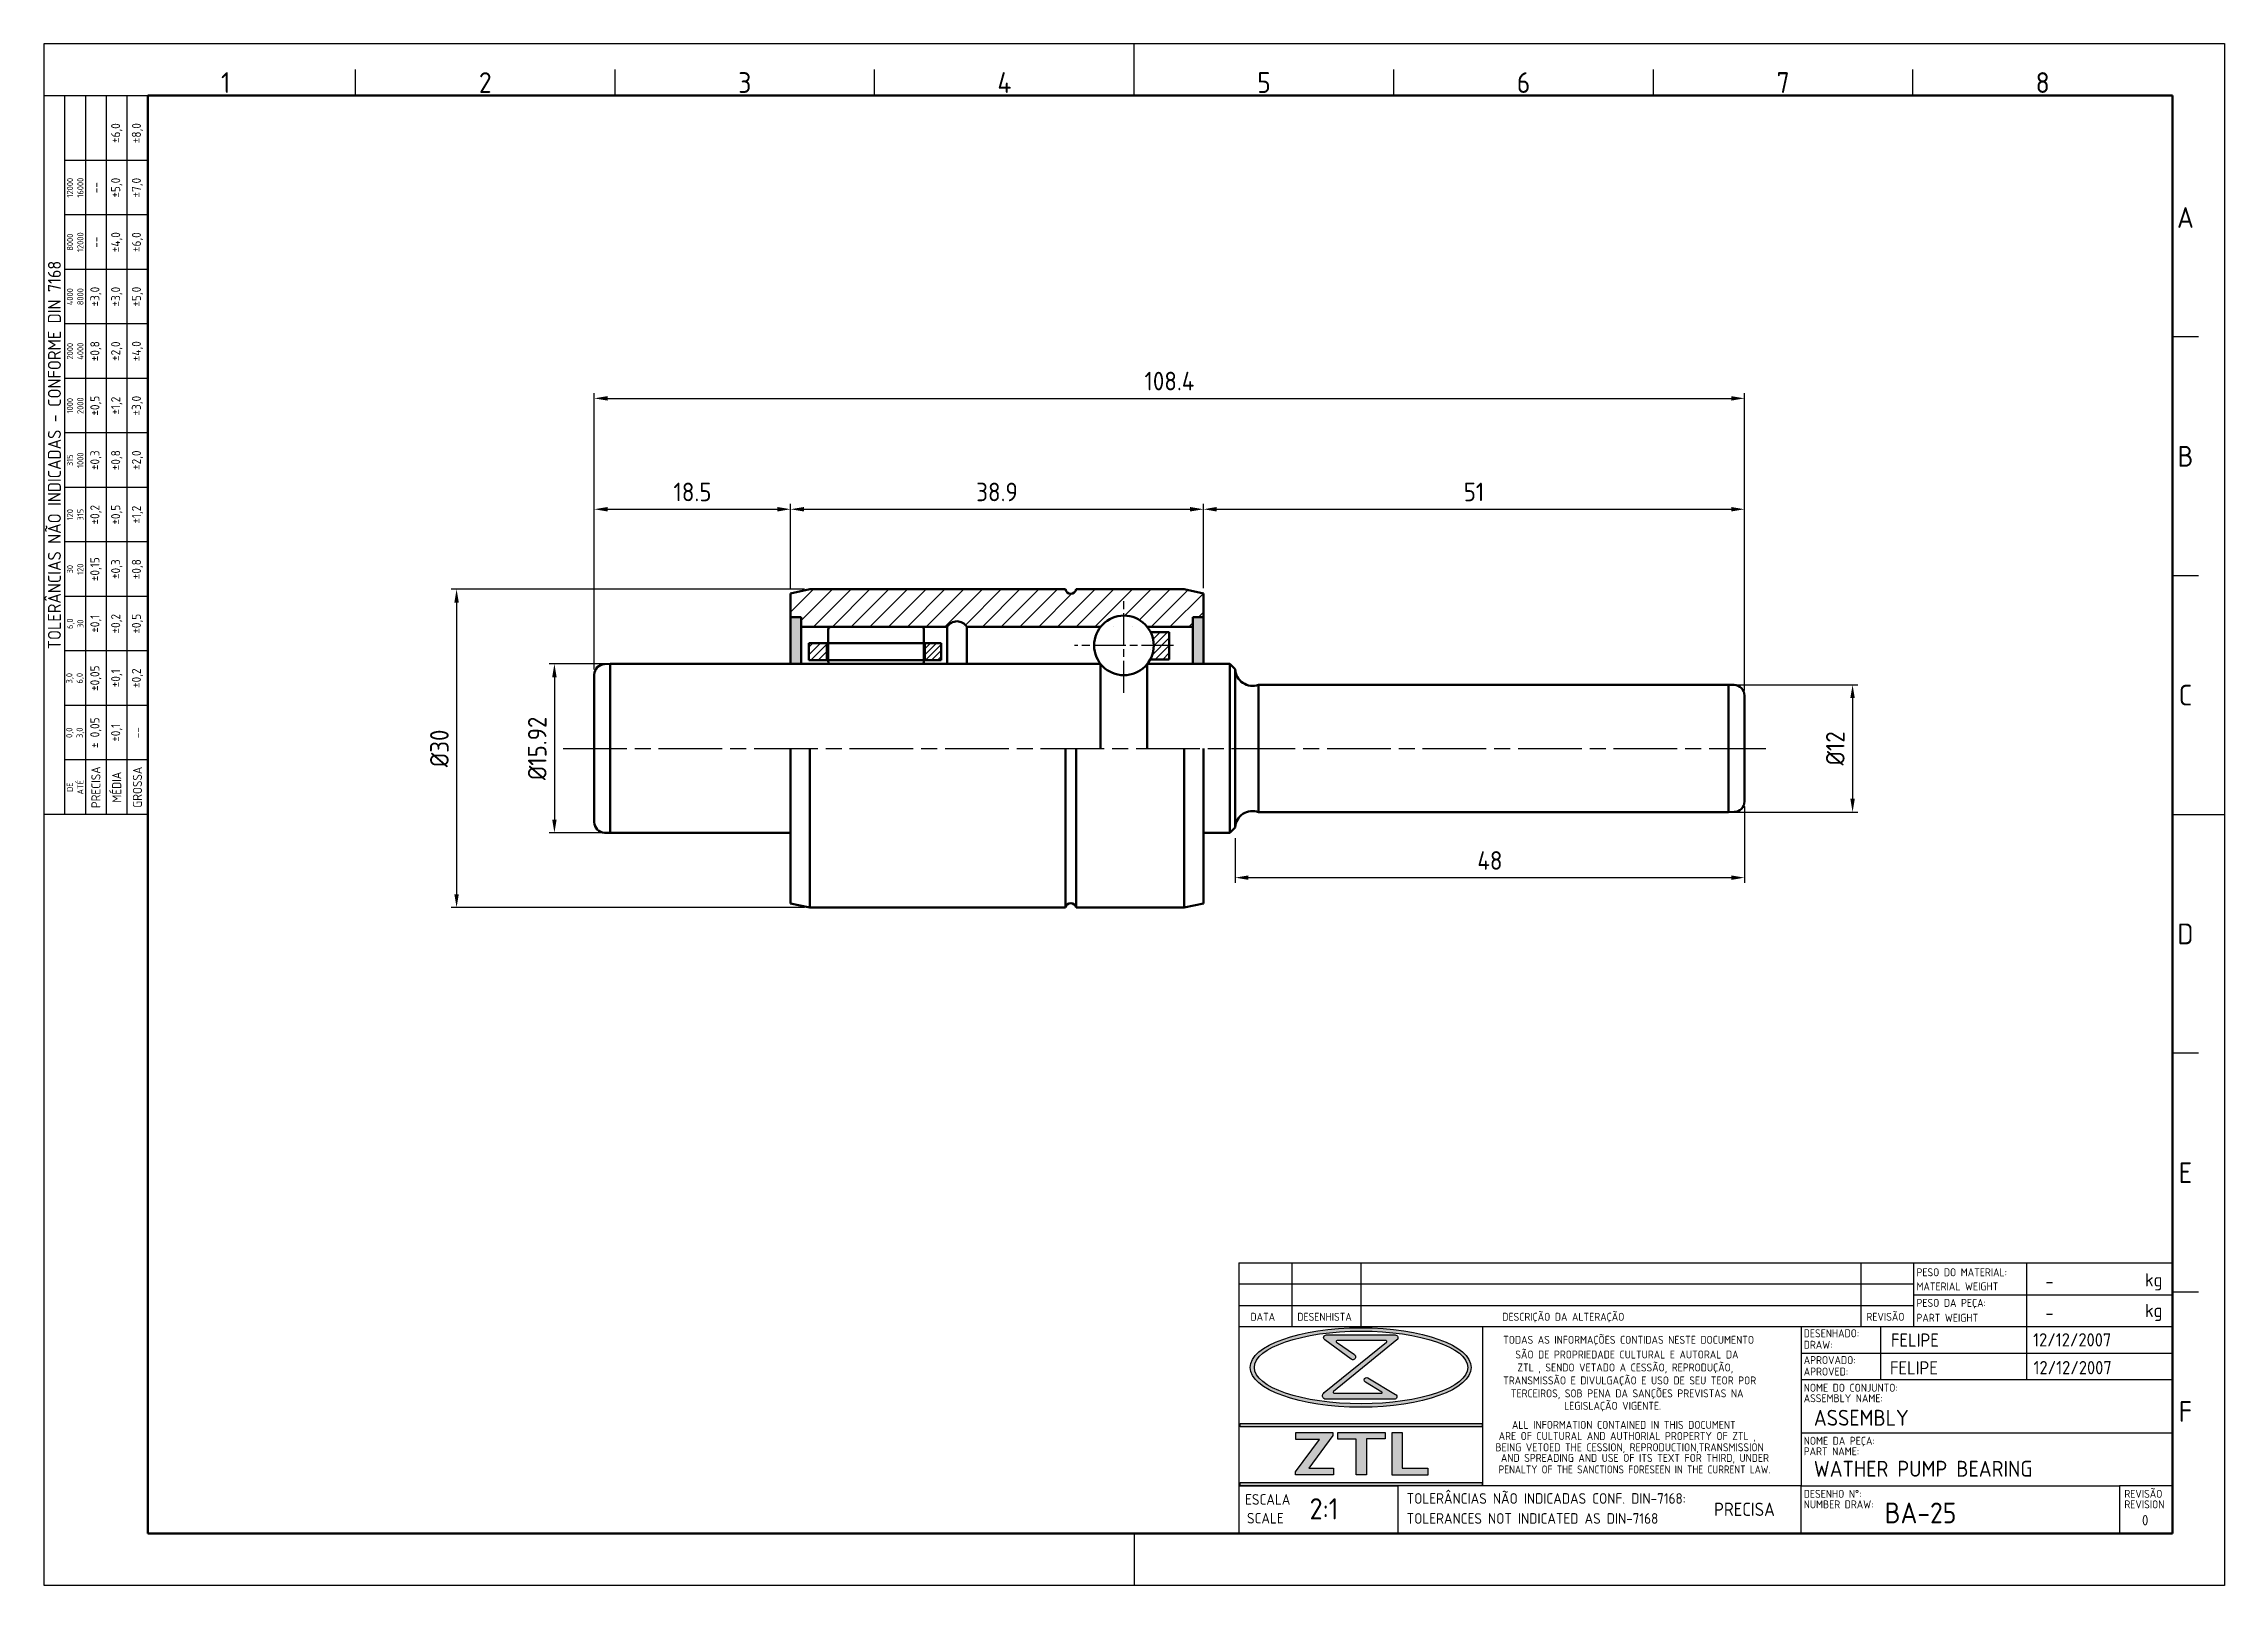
# Model space of a CAD drawing. Extents: x 0 to 205, y 0 to 145.
import ezdxf
from ezdxf.enums import TextEntityAlignment as Align

# ---------------------------------------------------------------- set-up
doc = ezdxf.new("R2010")
doc.units = 0
doc.header["$LTSCALE"] = 0.5
for name, pattern in [('AM_ISO02W050', [7.5, 6, -1.5]), ('AM_ISO08W050', [18, 12, -1.5, 3, -1.5]), ('AM_ISO08W050x2', [9, 6, -0.75, 1.5, -0.75])]:
    doc.linetypes.add(name, pattern=pattern)
doc.layers.get('0').update_dxf_attribs({"linetype": 'CONTINUOUS'})
doc.layers.get('Defpoints').update_dxf_attribs({"linetype": 'CONTINUOUS'})
for name, color, linetype, lineweight in [('AM_0', 7, 'CONTINUOUS', 50), ('AM_3', 6, 'AM_ISO02W050', 25), ('AM_5', 3, 'CONTINUOUS', 25), ('AM_7', 4, 'AM_ISO08W050', 25), ('AM_8', 1, 'CONTINUOUS', 25), ('AM_BOR', 7, 'CONTINUOUS', 50)]:
    doc.layers.add(name, color=color, linetype=linetype, lineweight=lineweight)
doc.styles.add('ACISOTS', font='isocp.shx', dxfattribs={"height": 1})
doc.styles.get("Standard").update_dxf_attribs({"font": 'ISOCP.SHX'})
doc.dimstyles.new('AM_ISO', dxfattribs={"dimtxt": 3.5, "dimasz": 2.5, "dimexe": 1, "dimexo": 1, "dimgap": 1.5, "dimtad": 1, "dimdsep": 46, "dimtxsty": 'Standard', "dimcen": 0, "dimclrd": 256, "dimclre": 256, "dimclrt": 2, "dimadec": 0, "dimazin": 2, "dimtp": 0.1, "dimtm": 0.1, "dimtfac": 0.71, "dimtdec": 3, "dimtmove": 0, "dimatfit": 3, "dimfxl": 1, "dimlwd": -1, "dimlwe": -1, "dimarcsym": 0})

# ---------------------------------------------------------------- blocks, each defined once
blk = doc.blocks.new('A3 ZTL')
for p, q in [((19.57, 280.82), (19.57, 9.78)), ((401.17, 280.82), (19.57, 280.82)), ((401.17, 9.78), (401.17, 280.82)), ((19.57, 9.78), (401.17, 9.78))]:
    blk.add_line(p, q)
at = {"layer": 'AM_BOR', "color": 135, "lineweight": 25}
for p, q in [((0, 0), (0, 290.61)), ((0, 290.61), (410.96, 290.61)), ((205.48, 280.82), (205.48, 290.61)), ((410.96, 290.61), (410.96, 0)), ((58.71, 280.82), (58.71, 285.71)), ((107.63, 280.82), (107.63, 285.71)), ((156.56, 280.82), (156.56, 285.71)), ((254.4, 280.82), (254.4, 285.71)), ((303.33, 280.82), (303.33, 285.71)), ((352.25, 280.82), (352.25, 285.71)), ((3.91, 145.3), (3.91, 280.82)), ((7.83, 280.82), (7.83, 145.3)), ((11.74, 280.82), (11.74, 145.3)), ((15.66, 145.3), (15.66, 280.82)), ((19.57, 268.59), (3.91, 268.59)), ((19.57, 258.32), (3.91, 258.32)), ((19.57, 248.04), (3.91, 248.04)), ((19.57, 237.77), (3.91, 237.77)), ((406.07, 235.32), (401.17, 235.32)), ((19.57, 227.5), (3.91, 227.5)), ((19.57, 217.22), (3.91, 217.22)), ((19.57, 206.95), (3.91, 206.95)), ((19.57, 196.67), (3.91, 196.67)), ((406.07, 190.31), (401.17, 190.31)), ((19.57, 186.4), (3.91, 186.4)), ((19.57, 176.13), (3.91, 176.13)), ((19.57, 165.85), (3.91, 165.85)), ((19.57, 155.58), (3.91, 155.58)), ((401.17, 145.3), (410.96, 145.3)), ((406.07, 100.29), (401.17, 100.29)), ((406.07, 55.28), (401.17, 55.28)), ((205.48, 9.78), (205.48, 0)), ((410.96, 0), (0, 0))]:
    blk.add_line(p, q, dxfattribs=at)
blk.add_lwpolyline([(19.57, 145.3), (0, 145.3), (0, 280.82), (19.57, 280.82)], close=True, dxfattribs=at)
at = {"layer": 'AM_BOR', "color": 135, "lineweight": 25, "style": 'ACISOTS'}
for s, p in [('1', (34.25, 283.27)), ('2', (83.17, 283.27)), ('3', (132.09, 283.27)), ('4', (181.02, 283.27)), ('5', (229.94, 283.27)), ('6', (278.86, 283.27)), ('7', (327.79, 283.27)), ('8', (376.71, 283.27)), ('A', (403.62, 257.83)), ('B', (403.62, 212.82)), ('C', (403.62, 167.81)), ('D', (403.62, 122.8)), ('E', (403.62, 77.79)), ('F', (403.62, 32.78))]:
    blk.add_text(s, height=3.91, dxfattribs=at).set_placement(p, align=Align.MIDDLE)
at = {"layer": 'AM_BOR', "color": 135, "lineweight": 25, "attachment_point": 5, "rotation": 90}
for s, insert, char_height, width in [('±6,0', (13.7, 273.73), 1.712, 10.274), ('±8,0', (17.61, 273.73), 1.712, 10.274), ('12000\\P16000', (5.87, 263.45), 1.174, 10.274), ('--', (9.78, 263.45), 1.712, 10.274), ('±5,0', (13.7, 263.45), 1.712, 10.274), ('±7,0', (17.61, 263.45), 1.712, 10.274), ('±4,0', (13.7, 253.18), 1.712, 10.274), ('±6,0', (17.61, 253.18), 1.712, 10.274), ('8000\\P12000', (5.87, 253.18), 1.174, 10.274), ('--', (9.78, 253.18), 1.712, 10.274), ('{\\Fisocp.shx|c0;TOLERÂNCIAS NÃO INDICADAS - CONFORME DIN 7168}', (1.96, 213.06), 2.4462, 135.5186), ('4000\\P8000', (5.87, 242.91), 1.174, 10.274), ('±3,0', (9.78, 242.91), 1.712, 10.274), ('±3,0', (13.7, 242.91), 1.712, 10.274), ('±5,0', (17.61, 242.91), 1.712, 10.274), ('±0,8', (9.78, 232.63), 1.712, 10.274), ('±2,0', (13.7, 232.63), 1.712, 10.274), ('±4,0', (17.61, 232.63), 1.712, 10.274), ('2000\\P4000', (5.87, 232.63), 1.174, 10.274), ('1000\\P2000', (5.87, 222.36), 1.174, 10.274), ('±0,5', (9.78, 222.36), 1.712, 10.274), ('±1,2', (13.7, 222.36), 1.712, 10.274), ('±3,0', (17.61, 222.36), 1.712, 10.274), ('±0,3', (9.78, 212.08), 1.712, 10.274), ('±0,8', (13.7, 212.08), 1.712, 10.274), ('±2,0', (17.61, 212.08), 1.712, 10.274), ('315\\P1000', (5.87, 212.08), 1.174, 10.274), ('120\\P315', (5.87, 201.81), 1.174, 10.274), ('±0,2', (9.78, 201.81), 1.712, 10.274), ('±0,5', (13.7, 201.81), 1.712, 10.274), ('±1,2', (17.61, 201.81), 1.712, 10.274), ('±0,15', (9.78, 191.54), 1.712, 10.274), ('±0,3', (13.7, 191.54), 1.712, 10.274), ('±0,8', (17.61, 191.54), 1.712, 10.274), ('30\\P120', (5.87, 191.54), 1.174, 10.274), ('6,0\\P30', (5.87, 181.26), 1.174, 10.274), ('±0,1', (9.78, 181.26), 1.712, 10.274), ('±0,2', (13.7, 181.26), 1.712, 10.274), ('±0,5', (17.61, 181.26), 1.712, 10.274), ('±0,05', (9.78, 170.99), 1.712, 10.274), ('±0,2', (17.61, 170.99), 1.712, 10.274), ('3,0\\P6,0', (5.87, 170.99), 1.174, 10.274), ('±0,1', (13.7, 170.99), 1.712, 10.274), ('0,0\\P3,0', (5.87, 160.71), 1.174, 10.274), ('± 0,05', (9.78, 160.71), 1.712, 10.274), ('\\pt4.69206;±0,1', (13.7, 160.71), 1.7123, 10.274), ('--', (17.61, 160.71), 1.712, 10.274), ('PRECISA', (9.78, 150.44), 1.712, 10.274), ('MÉDIA', (13.7, 150.44), 1.712, 10.274), ('GROSSA', (17.61, 150.44), 1.712, 10.274), ('{\\Fisocp.shx|c0;DE\\PATÉ}', (5.87, 150.44), 1.1742, 10.274)]:
    blk.add_mtext(s, dxfattribs=dict(at, insert=insert, char_height=char_height, width=width))
blk = doc.blocks.new('LEGENDAZTL-1')
at = {"layer": 'AM_8'}
h = blk.add_hatch(color=135, dxfattribs=at)
edge = h.paths.add_edge_path()
edge.add_ellipse((23.01, 31.29), major_axis=(20.82, 0), ratio=0.359907, start_angle=191.4592, end_angle=452.8175)
edge.add_ellipse((23.01, 31.29), major_axis=(20.82, 0), ratio=0.359907, start_angle=92.8175, end_angle=191.4592)
edge = h.paths.add_edge_path(flags=16)
edge.add_ellipse((23.07, 31.29), major_axis=(20.11, 0), ratio=0.340664, start_angle=93.067, end_angle=371.4592)
edge.add_ellipse((23.07, 31.29), major_axis=(20.11, 0), ratio=0.340664, start_angle=11.4592, end_angle=93.067)
h = blk.add_hatch(color=135, dxfattribs=at)
edge = h.paths.add_edge_path()
edge.add_line((27.86, 36.04), (16.14, 26.55))
edge.add_arc((16.46, 25.96), 0.662, 118.1409, 270)
edge.add_line((16.46, 25.3), (29.34, 25.3))
edge.add_arc((29.33, 25.79), 0.488, 271.9685, 418.9108)
edge.add_line((29.58, 26.21), (24.36, 29.35))
edge.add_arc((24.11, 28.95), 0.475, 58.6682, 238.8052)
edge.add_line((23.87, 28.54), (26.98, 26.65))
edge.add_arc((26.92, 26.56), 0.12, -90, 54.6545, ccw=False)
edge.add_line((26.92, 26.44), (17.93, 26.44))
edge.add_arc((17.96, 26.6), 0.167, 129.2364, 260.8226, ccw=False)
edge.add_line((17.86, 26.73), (29.79, 36.47))
edge.add_arc((29.47, 36.9), 0.529, 306.0702, 450)
edge.add_line((29.47, 37.43), (16.54, 37.43))
edge.add_arc((16.52, 36.92), 0.513, 87.7272, 233.7471)
edge.add_line((16.21, 36.5), (21.18, 32.86))
edge.add_arc((21.5, 33.28), 0.527, 232.4714, 414.7334)
edge.add_line((21.81, 33.71), (18.46, 36.07))
edge.add_arc((18.53, 36.2), 0.144, 90, 242.5235, ccw=False)
edge.add_line((18.53, 36.35), (27.78, 36.35))
edge.add_arc((27.75, 36.17), 0.176, -50.9964, 80.7655, ccw=False)
for points in [[(0.28, 20.1), (45.87, 20.1), (45.87, 20.7), (0.28, 20.7)], [(10.71, 11.65), (10.71, 11.05), (17.9, 11.05), (17.9, 12.32), (13.24, 12.32), (17.77, 18.44), (17.77, 19.04), (10.78, 19.04), (10.78, 17.71), (15.21, 17.71)], [(18.7, 17.78), (22.17, 17.78), (22.17, 11.05), (24.07, 11.05), (24.07, 17.84), (27.63, 17.84), (27.63, 19.04), (18.7, 19.04)], [(35.62, 11.02), (35.62, 12.32), (30.79, 12.32), (30.79, 19.04), (28.93, 19.04), (28.93, 11.02)], [(45.87, 9.6), (0.28, 9.6), (0.28, 9), (45.87, 9)]]:
    blk.add_hatch(color=135, dxfattribs=at).paths.add_polyline_path(points)
at = {"layer": 'AM_8', "color": 135}
for p, q in [((0, 51), (176, 51)), ((0, 51), (0, 0)), ((10, 51), (10, 39)), ((23, 51), (23, 39)), ((117.25, 51), (117.25, 39)), ((127.25, 39), (127.25, 51)), ((148.5, 51), (148.5, 45)), ((176, 0), (176, 51)), ((127.25, 47), (0, 47)), ((0, 43), (127.25, 43)), ((127.25, 45), (176, 45)), ((148.5, 45), (148.5, 39)), ((0, 39), (106, 39)), ((16.54, 37.43), (29.47, 37.43)), ((45.93, 39), (45.93, 9)), ((106, 39), (106, 20)), ((106, 39), (176, 39)), ((121, 39), (121, 29)), ((148.5, 39), (148.5, 29)), ((106, 34), (176, 34)), ((106, 29), (176, 29)), ((0.28, 20.1), (0.28, 20.7)), ((0.28, 20.7), (45.87, 20.7)), ((45.87, 20.7), (45.87, 20.1)), ((45.87, 20.1), (0.28, 20.1)), ((10.71, 11.65), (15.21, 17.71)), ((10.78, 17.71), (10.78, 19.04)), ((10.78, 19.04), (17.77, 19.04)), ((15.21, 17.71), (10.78, 17.71)), ((17.77, 18.44), (13.24, 12.32)), ((17.77, 19.04), (17.77, 18.44)), ((18.7, 17.78), (18.7, 19.04)), ((18.7, 19.04), (27.63, 19.04)), ((22.17, 17.78), (18.7, 17.78)), ((22.17, 11.05), (22.17, 17.78)), ((24.07, 17.84), (24.07, 11.05)), ((27.63, 17.84), (24.07, 17.84)), ((27.63, 19.04), (27.63, 17.84)), ((28.93, 11.02), (28.93, 19.04)), ((28.93, 19.04), (30.79, 19.04)), ((30.79, 19.04), (30.79, 12.32)), ((106, 20), (106, 9)), ((106, 19), (176, 19)), ((0, 9), (30, 9)), ((106, 9), (0, 9)), ((0.28, 9.6), (45.87, 9.6)), ((0.28, 9), (0.28, 9.6)), ((45.87, 9), (0.28, 9)), ((10.71, 11.05), (10.71, 11.65)), ((17.9, 11.05), (10.71, 11.05)), ((13.24, 12.32), (17.9, 12.32)), ((17.9, 12.32), (17.9, 11.05)), ((24.07, 11.05), (22.17, 11.05)), ((35.62, 11.02), (28.93, 11.02)), ((30, 9), (30, 0)), ((30.79, 12.32), (35.62, 12.32)), ((35.62, 12.32), (35.62, 11.02)), ((45.87, 9.6), (45.87, 9)), ((106, 0), (106, 9)), ((106, 9), (166, 9)), ((176, 9), (166, 9)), ((166, 9), (166, 0)), ((0, 0), (176, 0))]:
    blk.add_line(p, q, dxfattribs=at)
blk.add_lwpolyline([(16.54, 37.43), (29.47, 37.43, -0.726075), (29.79, 36.47), (17.86, 26.73, 0.646844), (17.93, 26.44), (26.92, 26.44, 0.730915), (26.98, 26.65), (23.87, 28.54, -1.001197), (24.36, 29.35), (29.58, 26.21, -0.746343), (29.34, 25.3), (16.46, 25.3, -0.780296), (16.14, 26.55), (27.86, 36.04, 0.647932), (27.78, 36.35), (18.53, 36.35, 0.78497), (18.46, 36.07), (21.81, 33.71, -1.019937), (21.18, 32.86), (16.21, 36.5, -0.740095), (16.54, 37.43, -0.257794)], format="xyb", dxfattribs=at)
for centre, major_axis, ratio in [((23.01, 31.29), (-20.82, 0), 0.359907), ((23.07, 31.29), (-20.11, 0), 0.340664)]:
    blk.add_ellipse(centre, major_axis=major_axis, ratio=ratio, dxfattribs=at)
for s, height, p in [('PESO DO MATERIAL:', 1.5, (127.75, 48.48)), ('MATERIAL WEIGHT', 1.5, (127.75, 45.82)), ('kg', 2.5, (170.83, 46.56)), ('DATA', 1.5, (2.22, 40.09)), ('DESENHISTA', 1.5, (11.05, 40.09)), ('DESCRIÇÃO DA ALTERAÇÃO', 1.5, (49.68, 40.09)), ('REVISÃO', 1.5, (118.32, 40.09)), ('PESO DA PEÇA:', 1.5, (127.75, 42.71)), ('PART WEIGHT', 1.5, (127.75, 39.91)), ('kg', 2.5, (170.83, 40.79)), ('TODAS AS INFORMAÇÕES CONTIDAS NESTE DOCUMENTO', 1.5, (49.85, 35.75)), ('DESENHADO:', 1.5, (106.5, 36.98)), ('SÃO DE PROPRIEDADE CULTURAL E AUTORAL DA', 1.5, (52.14, 32.98)), ('APROVADO:', 1.5, (106.5, 31.93)), ('DRAW:', 1.5, (106.5, 34.82)), ('TRANSMISSÃO E DIVULGAÇÃO E USO DE SEU TEOR POR', 1.5, (49.85, 28.1)), ('ZTL , SENDO VETADO A CESSÃO, REPRODUÇÃO,', 1.5, (52.53, 30.54)), ('APROVED:', 1.5, (106.5, 29.77)), ('TERCEIROS, SOB PENA DA SANÇÕES PREVISTAS NA', 1.5, (51.3, 25.66)), ('LEGISLAÇÃO VIGENTE.', 1.5, (61.33, 23.31)), ('ASSEMBLY NAME:', 1.5, (106.5, 24.74)), ('NOME DO CONJUNTO:', 1.5, (106.5, 26.72)), ('ALL INFORMATION CONTAINED IN THIS DOCUMENT', 1.5, (51.5, 19.72)), ('BEING VETOED THE CESSION, REPRODUCTION,TRANSMISSION', 1.5, (48.41, 15.49)), ('ARE OF CULTURAL AND AUTHORIAL PROPERTY OF ZTL ,', 1.5, (49, 17.62)), ('NOME DA PEÇA:', 1.5, (106.5, 16.72)), ('AND SPREADING AND USE OF ITS TEXT FOR THIRD, UNDER', 1.5, (49.42, 13.49)), ('PART NAME:', 1.5, (106.5, 14.74)), ('TOLERÂNCIAS NÃO INDICADAS CONF. DIN-7168:', 2, (31.66, 5.6)), ('DESENHO N%%d:', 1.5, (106.5, 6.72)), ('REVISÃO', 1.5, (166.93, 6.72)), ('ESCALA', 2, (1.21, 5.42)), ('NUMBER DRAW:', 1.5, (106.5, 4.74)), ('REVISION', 1.5, (166.93, 4.74)), ('SCALE', 2, (1.57, 1.88)), ('TOLERANCES NOT INDICATED AS DIN-7168', 2, (31.66, 1.83))]:
    blk.add_text(s, height=height, dxfattribs=at).set_placement(p)
at = {"layer": 'AM_8', "color": 135, "width": 0.95}
blk.add_text('PENALTY OF THE SANCTIONS FORESEEN IN THE CURRENT LAW.', height=1.5, dxfattribs=at).set_placement((48.99, 11.32))
at = {"layer": 'AM_8', "color": 135}
for tag, height, p in [('PESO', 2.5, (152.06, 47.53)), ('PESO', 2.5, (152.06, 41.58)), ('DESN.', 2.5, (122.94, 36.44)), ('DATADES', 2.5, (149.73, 36.5)), ('APROV', 2.5, (122.75, 31.22)), ('DATAAPROV', 2.5, (149.81, 31.25)), ('CONJUNTO', 3, (108.41, 21.81)), ('PEÇA', 3, (108.4, 12.2)), ('NºDESENHO', 3.91, (121.76, 3.88))]:
    blk.add_attdef(tag, text='', height=height, dxfattribs=at).set_placement(p, align=Align.MIDDLE_LEFT)
at = {"layer": 'AM_8', "color": 135, "style": 'ACISOTS'}
for tag, p, height in [('GEN-TITLE-SCA{12.7}', (13.36, 2.64), 4), ('GEN-TITLE-DWG{30.6}', (92.5, -2.65), 2)]:
    blk.add_attdef(tag, p, '', height=height, dxfattribs=at)
at = {"layer": 'AM_8', "color": 135}
for tag, height, p in [('TOL.N.IND', 2.5, (95.33, 4.56)), ('REV.', 1.96, (170.86, 2.49))]:
    blk.add_attdef(tag, text='', height=height, dxfattribs=at).set_placement(p, align=Align.MIDDLE_CENTER)
blk = doc.blocks.new('*D32')
at = {"layer": 'AM_5'}
for p, q in [((51.86, 86.32), (51.86, 112.37)), ((53.11, 111.87), (159.01, 111.87)), ((160.26, 84.36), (160.26, 112.37))]:
    blk.add_line(p, q, dxfattribs=at)
for points in [[(53.11, 112.08), (53.11, 111.66), (51.86, 111.87)], [(159.01, 112.08), (159.01, 111.66), (160.26, 111.87)]]:
    blk.add_solid(points, dxfattribs=at)
at = {"layer": 'Defpoints', "color": 0}
for p in [(160.26, 111.87), (51.86, 85.82), (160.26, 83.86)]:
    blk.add_point(p, dxfattribs=at)
at = {"layer": 'AM_5', "color": 3, "insert": (106.06, 113.5), "char_height": 1.75, "attachment_point": 5}
blk.add_mtext('108.4', dxfattribs=at)
blk = doc.blocks.new('*D33')
at = {"layer": 'AM_5'}
for p, q in [((51.86, 86.32), (51.86, 101.92)), ((53.11, 101.42), (69.11, 101.42)), ((70.36, 93.98), (70.36, 101.92))]:
    blk.add_line(p, q, dxfattribs=at)
for points in [[(53.11, 101.63), (53.11, 101.21), (51.86, 101.42)], [(69.11, 101.63), (69.11, 101.21), (70.36, 101.42)]]:
    blk.add_solid(points, dxfattribs=at)
at = {"layer": 'Defpoints', "color": 0}
for p in [(70.36, 101.42), (70.36, 93.48), (51.86, 85.82)]:
    blk.add_point(p, dxfattribs=at)
at = {"layer": 'AM_5', "color": 3, "insert": (61.11, 103.05), "char_height": 1.75, "attachment_point": 5}
blk.add_mtext('18.5', dxfattribs=at)
blk = doc.blocks.new('*D34')
at = {"layer": 'AM_5'}
for p, q in [((70.36, 93.98), (70.36, 101.92)), ((71.61, 101.42), (108.01, 101.42)), ((109.26, 93.98), (109.26, 101.92))]:
    blk.add_line(p, q, dxfattribs=at)
for points in [[(71.61, 101.63), (71.61, 101.21), (70.36, 101.42)], [(108.01, 101.63), (108.01, 101.21), (109.26, 101.42)]]:
    blk.add_solid(points, dxfattribs=at)
at = {"layer": 'Defpoints', "color": 0}
for p in [(109.26, 101.42), (70.36, 93.48), (109.26, 93.48)]:
    blk.add_point(p, dxfattribs=at)
at = {"layer": 'AM_5', "color": 3, "insert": (89.81, 103.05), "char_height": 1.75, "attachment_point": 5}
blk.add_mtext('38.9', dxfattribs=at)
blk = doc.blocks.new('*D35')
at = {"layer": 'AM_5'}
for p, q in [((109.26, 93.98), (109.26, 101.92)), ((110.51, 101.42), (159.01, 101.42)), ((160.26, 84.36), (160.26, 101.92))]:
    blk.add_line(p, q, dxfattribs=at)
for points in [[(110.51, 101.63), (110.51, 101.21), (109.26, 101.42)], [(159.01, 101.63), (159.01, 101.21), (160.26, 101.42)]]:
    blk.add_solid(points, dxfattribs=at)
at = {"layer": 'Defpoints', "color": 0}
for p in [(160.26, 101.42), (109.26, 93.48), (160.26, 83.86)]:
    blk.add_point(p, dxfattribs=at)
at = {"layer": 'AM_5', "color": 3, "insert": (134.76, 103.05), "char_height": 1.75, "attachment_point": 5}
blk.add_mtext('51', dxfattribs=at)
blk = doc.blocks.new('*D36')
at = {"layer": 'AM_5'}
for p, q in [((52.86, 86.84), (47.6, 86.84)), ((48.1, 85.59), (48.1, 72.17)), ((52.86, 70.92), (47.6, 70.92))]:
    blk.add_line(p, q, dxfattribs=at)
for points in [[(47.89, 85.59), (48.31, 85.59), (48.1, 86.84)], [(47.89, 72.17), (48.31, 72.17), (48.1, 70.92)]]:
    blk.add_solid(points, dxfattribs=at)
at = {"layer": 'Defpoints', "color": 0}
for p in [(53.36, 86.84), (48.1, 70.92), (53.36, 70.92)]:
    blk.add_point(p, dxfattribs=at)
at = {"layer": 'AM_5', "color": 3, "insert": (46.48, 78.88), "char_height": 1.75, "attachment_point": 5, "rotation": 90}
blk.add_mtext('%%C15.92', dxfattribs=at)
blk = doc.blocks.new('*D37')
at = {"layer": 'AM_5'}
for p, q in [((71.66, 93.88), (38.38, 93.88)), ((38.88, 92.63), (38.88, 65.13)), ((71.66, 63.88), (38.38, 63.88))]:
    blk.add_line(p, q, dxfattribs=at)
for points in [[(38.67, 92.63), (39.09, 92.63), (38.88, 93.88)], [(38.67, 65.13), (39.09, 65.13), (38.88, 63.88)]]:
    blk.add_solid(points, dxfattribs=at)
at = {"layer": 'Defpoints', "color": 0}
for p in [(72.16, 93.88), (38.88, 63.88), (72.16, 63.88)]:
    blk.add_point(p, dxfattribs=at)
at = {"layer": 'AM_5', "color": 3, "insert": (37.26, 78.88), "char_height": 1.75, "attachment_point": 5, "rotation": 90}
blk.add_mtext('%%C30', dxfattribs=at)
blk = doc.blocks.new('*D38')
at = {"layer": 'AM_5'}
for p, q in [((160.26, 73.39), (160.26, 66.2)), ((112.26, 70.42), (112.26, 66.2)), ((113.51, 66.7), (159.01, 66.7))]:
    blk.add_line(p, q, dxfattribs=at)
for points in [[(113.51, 66.91), (113.51, 66.49), (112.26, 66.7)], [(159.01, 66.91), (159.01, 66.49), (160.26, 66.7)]]:
    blk.add_solid(points, dxfattribs=at)
at = {"layer": 'Defpoints', "color": 0}
for p in [(160.26, 73.89), (112.26, 70.92), (160.26, 66.7)]:
    blk.add_point(p, dxfattribs=at)
at = {"layer": 'AM_5', "color": 3, "insert": (136.26, 68.32), "char_height": 1.75, "attachment_point": 5}
blk.add_mtext('48', dxfattribs=at)
blk = doc.blocks.new('*D39')
at = {"layer": 'AM_5'}
for p, q in [((159.26, 84.88), (170.94, 84.88)), ((170.44, 83.63), (170.44, 74.13)), ((159.26, 72.88), (170.94, 72.88))]:
    blk.add_line(p, q, dxfattribs=at)
for points in [[(170.23, 83.63), (170.65, 83.63), (170.44, 84.88)], [(170.23, 74.13), (170.65, 74.13), (170.44, 72.88)]]:
    blk.add_solid(points, dxfattribs=at)
at = {"layer": 'Defpoints', "color": 0}
for p in [(158.76, 84.88), (158.76, 72.88), (170.44, 72.88)]:
    blk.add_point(p, dxfattribs=at)
at = {"layer": 'AM_5', "color": 3, "insert": (168.81, 78.88), "char_height": 1.75, "attachment_point": 5, "rotation": 90}
blk.add_mtext('%%C12', dxfattribs=at)

msp = doc.modelspace()

# ---------------------------------------------------------------- hatches: boundary and pattern name
at = {"layer": 'AM_3'}
h = msp.add_hatch(dxfattribs=at)
h.set_pattern_fill('ANSI31', color=256, scale=15, style=0)
h.paths.add_polyline_path([(78.278, 102.972), (76.724, 102.972), (76.724, 95.972), (83.474, 95.972), (83.474, 99.972, -0.2679492)])
h.paths.add_polyline_path([(83.474, 63.972), (76.724, 63.972), (76.724, 56.972), (78.278, 56.972, -0.2679492), (83.474, 59.972)])
h = msp.add_hatch(dxfattribs=at)
h.set_pattern_fill('ANSI31', color=256, scale=15, style=0)
h.paths.add_polyline_path([(86.474, 95.972), (90.224, 99.722), (90.224, 102.972), (88.671, 102.972, -0.2679492), (83.474, 99.972), (83.474, 95.972)])
h.paths.add_polyline_path([(90.224, 56.972), (90.224, 60.222), (86.474, 63.972), (83.474, 63.972), (83.474, 59.972, -0.2679492), (88.671, 56.972)])
at = {"layer": 'AM_8'}
h = msp.add_hatch(dxfattribs=at)
h.set_pattern_fill('_U', color=256, scale=1.25, angle=45, style=0, pattern_type=0)
h.set_pattern_definition([(45, (-3, -9.9368), (-0.883883, 0.883883), [])])
edge = h.paths.add_edge_path()
edge.add_line((70.358, 93.479), (70.358, 91.258))
edge.add_line((70.358, 91.258), (71.358, 91.258))
edge.add_line((71.358, 91.258), (71.358, 90.337))
edge.add_line((71.358, 90.337), (85.116, 90.337))
edge.add_arc((86.036, 89.789), 1.071, 30.76755, 149.23245, ccw=False)
edge.add_line((86.957, 90.337), (99.575, 90.337))
edge.add_arc((101.772, 88.587), 2.809, 38.53574, 141.46426, ccw=False)
edge.add_line((103.969, 90.337), (108.258, 90.337))
edge.add_line((108.258, 90.337), (108.258, 91.258))
edge.add_line((108.258, 91.258), (109.258, 91.258))
edge.add_line((109.258, 91.258), (109.258, 93.479))
edge.add_line((109.258, 93.479), (107.458, 93.878))
edge.add_line((107.458, 93.878), (97.258, 93.878))
edge.add_arc((96.758, 93.969), 0.508, 190.31778, 349.68222, ccw=False)
edge.add_line((96.258, 93.878), (72.158, 93.878))
edge.add_line((72.158, 93.878), (70.358, 93.479))
for points in [[(70.358, 91.258), (70.358, 86.837), (71.358, 86.837), (71.358, 91.258)], [(108.258, 91.258), (108.258, 86.837), (109.258, 86.837), (109.258, 91.258)]]:
    msp.add_hatch(color=256, dxfattribs=at).paths.add_polyline_path(points)
h = msp.add_hatch(dxfattribs=at)
h.set_pattern_fill('_U', color=256, scale=0.5, angle=45, style=0, pattern_type=0)
h.set_pattern_definition([(45, (7.19393, -13.9365), (-0.3535534, 0.3535534), [])])
h.paths.add_polyline_path([(72.074, 88.812), (72.074, 87.185), (73.786, 87.185), (73.786, 88.812)])
h = msp.add_hatch(dxfattribs=at)
h.set_pattern_fill('_U', color=256, scale=0.4, angle=45, style=0, pattern_type=0)
h.set_pattern_definition([(45, (6.82794, -13.9365), (-0.2828427, 0.2828427), [])])
h.paths.add_polyline_path([(83.023, 88.812), (83.023, 87.185), (84.562, 87.185), (84.562, 88.812)])
h = msp.add_hatch(dxfattribs=at)
h.set_pattern_fill('_U', color=256, scale=0.5, angle=45, style=0, pattern_type=0)
h.set_pattern_definition([(45, (9.18166, -13.9365), (-0.3535534, 0.3535534), [])])
edge = h.paths.add_edge_path()
edge.add_line((106.049, 87.256), (106.049, 89.834))
edge.add_line((106.049, 89.834), (104.289, 89.834))
edge.add_arc((101.772, 88.587), 2.809, -28.29949, 26.35237, ccw=False)
edge.add_line((104.245, 87.256), (106.049, 87.256))

# ---------------------------------------------------------------- linework, layer by layer
at = {"layer": 'AM_0'}
for p, q in [((72.158, 93.878), (70.358, 93.479)), ((70.358, 86.837), (70.358, 93.479)), ((72.158, 93.878), (96.258, 93.878)), ((97.258, 93.878), (107.458, 93.878)), ((107.458, 93.878), (109.258, 93.479)), ((109.258, 93.479), (109.258, 86.837)), ((70.358, 91.258), (71.358, 91.258)), ((71.358, 91.258), (71.358, 86.837)), ((109.258, 91.258), (108.258, 91.258)), ((108.258, 91.258), (108.258, 86.837)), ((71.358, 90.337), (85.116, 90.337)), ((73.786, 88.812), (72.074, 88.812)), ((72.074, 88.812), (72.074, 87.185)), ((83.023, 88.812), (73.786, 88.812)), ((73.786, 87.185), (73.786, 88.812)), ((84.562, 88.812), (83.023, 88.812)), ((83.023, 88.812), (83.023, 87.185)), ((84.562, 87.185), (84.562, 88.812)), ((85.116, 90.337), (85.116, 86.837)), ((86.957, 90.337), (99.575, 90.337)), ((86.957, 90.337), (86.957, 86.837)), ((103.969, 90.337), (108.258, 90.337)), ((104.289, 89.834), (106.049, 89.834)), ((106.049, 89.834), (106.049, 87.256)), ((53.358, 86.837), (52.832, 86.824)), ((53.358, 86.837), (99.575, 86.837)), ((53.358, 86.837), (53.358, 70.919)), ((72.074, 87.185), (73.786, 87.185)), ((73.786, 87.185), (83.023, 87.185)), ((83.023, 87.185), (84.562, 87.185)), ((99.575, 86.837), (99.575, 78.878)), ((103.969, 86.837), (111.758, 86.837)), ((103.969, 86.837), (103.969, 78.878)), ((106.049, 87.256), (104.245, 87.256)), ((111.758, 86.837), (112.258, 86.337)), ((111.758, 86.837), (111.758, 70.919)), ((112.258, 71.419), (112.258, 86.337)), ((51.858, 71.933), (51.858, 85.824)), ((114.458, 84.878), (158.758, 84.878)), ((114.458, 84.878), (114.458, 72.878)), ((158.758, 84.878), (159.284, 84.865)), ((158.758, 84.878), (158.758, 72.878)), ((160.258, 83.865), (160.258, 73.892)), ((70.358, 64.277), (70.358, 78.878)), ((72.158, 78.878), (72.158, 63.878)), ((96.258, 63.878), (96.258, 78.878)), ((97.258, 63.878), (97.258, 78.878)), ((107.458, 78.878), (107.458, 63.878)), ((109.258, 78.878), (109.258, 64.277)), ((158.758, 72.878), (114.458, 72.878)), ((158.758, 72.878), (159.284, 72.892)), ((53.358, 70.919), (52.832, 70.933)), ((70.358, 70.919), (53.358, 70.919)), ((111.758, 70.919), (109.258, 70.919)), ((111.758, 70.919), (112.258, 71.419)), ((72.158, 63.878), (70.358, 64.277)), ((96.258, 63.878), (72.158, 63.878)), ((107.458, 63.878), (97.258, 63.878)), ((107.458, 63.878), (109.258, 64.277))]:
    msp.add_line(p, q, dxfattribs=at)
msp.add_lwpolyline([(74.153, 86.837), (82.679, 86.837, 0.4142136), (82.929, 87.087), (82.929, 90.087, 0.4142136), (82.679, 90.337), (74.153, 90.337, 0.4142136), (73.903, 90.087), (73.903, 87.087, 0.4142136)], format="xyb", close=True, dxfattribs=at)
msp.add_circle((101.772, 88.587), 2.809, dxfattribs=at)
for centre, radius, start, end in [((96.758, 93.969), 0.508, 190.31778, 349.68222), ((86.036, 89.789), 1.071, 30.76755, 149.23245), ((52.858, 85.824), 1, 91.5, 180), ((113.894, 86.416), 1.638, 182.75063, 290.14614), ((159.258, 83.865), 1, 0, 88.5), ((52.858, 71.933), 1, 180, 268.5), ((113.894, 71.341), 1.638, 69.85386, 177.24937), ((159.258, 73.892), 1, 271.5, 0), ((96.758, 63.787), 0.508, 10.31778, 169.68222)]:
    msp.add_arc(centre, radius, start, end, dxfattribs=at)
at = {"layer": 'AM_7', "linetype": 'AM_ISO08W050x2'}
for p, q in [((101.772, 84.122), (101.772, 93.053)), ((106.439, 88.587), (97.105, 88.587))]:
    msp.add_line(p, q, dxfattribs=at)
at = {"layer": 'AM_7'}
msp.add_line((48.924, 78.878), (162.265, 78.878), dxfattribs=at)

# ---------------------------------------------------------------- block references
at = {"layer": 'AM_0', "lineweight": 0, "xscale": 0.5, "yscale": 0.5, "zscale": 0.5}
msp.add_blockref('A3 ZTL', (0, 0), dxfattribs=at)
at = {"layer": 'AM_0', "lineweight": 0}
ref = msp.add_blockref('LEGENDAZTL-1', (112.587, 4.892), dxfattribs=dict(at, xscale=0.5, yscale=0.5, zscale=0.5))
ref.add_attrib('GEN-TITLE-SCA{12.7}', '2:1', (119.266, 6.214), dxfattribs={"layer": 'AM_8', "color": 135, "height": 2, "style": 'ACISOTS'})
ref.add_attrib('DATAAPROV', '12/12/2007', dxfattribs={"layer": 'AM_8', "color": 135, "height": 1.25}).set_placement((187.492, 20.52), align=Align.MIDDLE_LEFT)
ref.add_attrib('DATADES', '12/12/2007', dxfattribs={"layer": 'AM_8', "color": 135, "height": 1.25}).set_placement((187.452, 23.141), align=Align.MIDDLE_LEFT)
ref.add_attrib('APROV', 'FELIPE', dxfattribs={"layer": 'AM_8', "color": 135, "height": 1.25}).set_placement((173.962, 20.501), align=Align.MIDDLE_LEFT)
ref.add_attrib('PESO', '-', dxfattribs={"layer": 'AM_8', "color": 135, "height": 1.25}).set_placement((188.618, 28.656), align=Align.MIDDLE_LEFT)
ref.add_attrib('PEÇA', 'WATHER PUMP BEARING', dxfattribs={"layer": 'AM_8', "color": 135, "height": 1.5}).set_placement((166.786, 10.99), align=Align.MIDDLE_LEFT)
ref.add_attrib('CONJUNTO', 'ASSEMBLY', dxfattribs={"layer": 'AM_8', "color": 135, "height": 1.5}).set_placement((166.79, 15.797), align=Align.MIDDLE_LEFT)
ref.add_attrib('NºDESENHO', 'BA-25', dxfattribs={"layer": 'AM_8', "color": 135, "height": 1.9556}).set_placement((173.467, 6.831), align=Align.MIDDLE_LEFT)
ref.add_attrib('REV.', '0', dxfattribs={"layer": 'AM_8', "color": 135, "height": 0.978}).set_placement((198.016, 6.137), align=Align.MIDDLE_CENTER)
ref.add_attrib('TOL.N.IND', 'PRECISA', dxfattribs={"layer": 'AM_8', "color": 135, "height": 1.25}).set_placement((160.25, 7.172), align=Align.MIDDLE_CENTER)
ref.add_attrib('DESN.', 'FELIPE', dxfattribs={"layer": 'AM_8', "color": 135, "height": 1.25}).set_placement((174.057, 23.114), align=Align.MIDDLE_LEFT)
ref.add_attrib('PESO', '-', dxfattribs={"layer": 'AM_8', "color": 135, "height": 1.25}).set_placement((188.618, 25.681), align=Align.MIDDLE_LEFT)

# ---------------------------------------------------------------- dimensions: what is measured, and where the dimension line sits
at = {"layer": 'AM_5'}
for base, p1, p2, picture, middle in [((160.258, 111.872), (51.858, 85.824), (160.258, 83.865), '*D32', (106.058, 113.497)), ((70.358, 101.422), (51.858, 85.824), (70.358, 93.479), '*D33', (61.108, 103.047)), ((109.258, 101.422), (70.358, 93.479), (109.258, 93.479), '*D34', (89.808, 103.047)), ((160.258, 101.422), (109.258, 93.479), (160.258, 83.865), '*D35', (134.758, 103.047)), ((160.258, 66.699), (112.258, 70.919), (160.258, 73.892), '*D38', (136.258, 68.324))]:
    dim = msp.add_linear_dim(base=base, p1=p1, p2=p2, dimstyle='AM_ISO', override={"dimscale": 0.5, "dimclrt": 3, "dimadec": 2, "dimtp": 0, "dimtdec": 2}, dxfattribs=at)
    dim.commit()
    dim.dimension.update_dxf_attribs({"geometry": picture, "text_midpoint": middle})
for base, p1, p2, text, picture, middle in [((38.883, 63.878), (72.158, 93.878), (72.158, 63.878), '%%C30', '*D37', (37.258, 78.878)), ((48.103, 70.919), (53.358, 86.837), (53.358, 70.919), '%%C15.92', '*D36', (46.477, 78.878)), ((170.44, 72.878), (158.758, 84.878), (158.758, 72.878), '%%C12', '*D39', (168.815, 78.878))]:
    dim = msp.add_linear_dim(base=base, p1=p1, p2=p2, angle=90, text=text, dimstyle='AM_ISO', override={"dimscale": 0.5, "dimclrt": 3, "dimadec": 2, "dimtp": 0, "dimtdec": 2}, dxfattribs=at)
    dim.commit()
    dim.dimension.update_dxf_attribs({"geometry": picture, "text_midpoint": middle})

doc.saveas('drawing.dxf')
